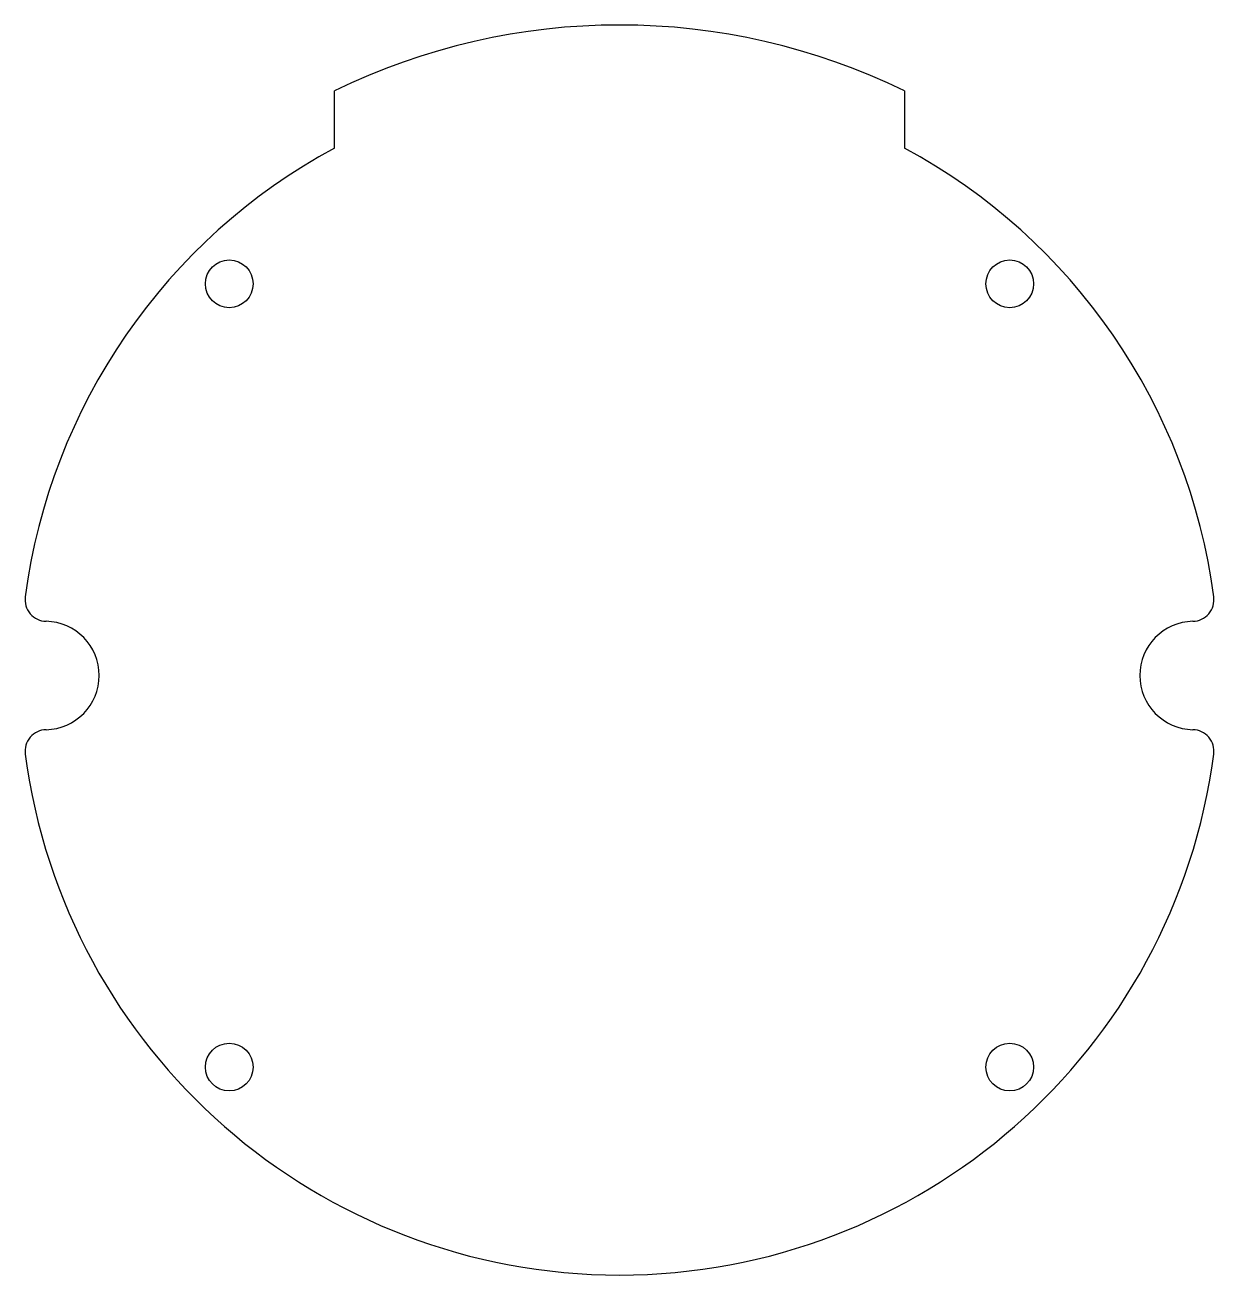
# Model space of a CAD drawing. Extents: x -27.4 to 27.4, y -27.6 to 30.
import ezdxf

# ---------------------------------------------------------------- set-up
doc = ezdxf.new("R2010")
doc.units = 0
doc.header["$MEASUREMENT"] = 0
doc.layers.add('VISIBLE', color=7, linetype='CONTINUOUS')

msp = doc.modelspace()

# ---------------------------------------------------------------- linework, layer by layer
at = {"layer": 'VISIBLE'}
for p, q in [((-13.15, 24.323), (-13.15, 26.964)), ((13.15, 26.964), (13.15, 24.323))]:
    msp.add_line(p, q, dxfattribs=at)
for centre in [(-18, 18.062), (18, 18.062), (-18, -18.062), (18, -18.062)]:
    msp.add_circle(centre, 1.1, dxfattribs=at)
for centre, radius, start, end in [((0, 0), 30, 64.00241, 115.99759), ((0, 0), 27.65, 118.39762, 172.45544), ((0, 0), 27.65, 7.54456, 61.60238), ((-26.419, 3.499), 1, 172.45544, 268.67868), ((26.419, 3.499), 1, 271.32132, 7.54456), ((-26.5, 0), 2.5, 271.32132, 88.67868), ((26.5, 0), 2.5, 91.32132, 268.67868), ((-26.419, -3.499), 1, 91.32132, 187.54456), ((26.419, -3.499), 1, 352.45544, 88.67868), ((0, 0), 27.65, 187.54456, 352.45544)]:
    msp.add_arc(centre, radius, start, end, dxfattribs=at)

doc.saveas('drawing.dxf')
